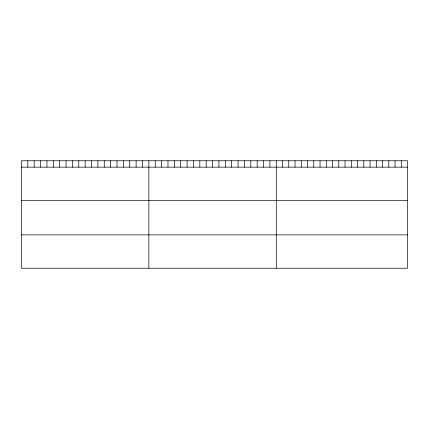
<?xml version="1.0" encoding="UTF-8"?>
<svg xmlns="http://www.w3.org/2000/svg" width="429" height="429" viewBox="0 0 429 429"><rect width="100%" height="100%" fill="white"/><g stroke="black" fill="none" stroke-linecap="round" stroke-linejoin="round"><path stroke-width="0.64" d="M407.55 167.149L407.55 268.238L21.45 268.238L21.45 160.762L407.55 160.762L407.55 167.149L21.45 167.149M21.45 200.509L407.55 200.509M21.45 234.877L407.55 234.877M401.297 160.762L401.297 167.149M395.05 160.762L395.05 167.149M388.797 160.762L388.797 167.149M382.545 160.762L382.545 167.149M376.292 160.762L376.292 167.149M370.045 160.762L370.045 167.149M363.792 160.762L363.792 167.149M357.539 160.762L357.539 167.149M351.292 160.762L351.292 167.149M345.039 160.762L345.039 167.149M338.787 160.762L338.787 167.149M332.534 160.762L332.534 167.149M326.287 160.762L326.287 167.149M320.034 160.762L320.034 167.149M313.781 160.762L313.781 167.149M307.534 160.762L307.534 167.149M301.281 160.762L301.281 167.149M295.029 160.762L295.029 167.149M288.776 160.762L288.776 167.149M282.529 160.762L282.529 167.149M276.276 160.762L276.276 268.238M269.905 160.762L269.905 167.149M263.535 160.762L263.535 167.149M257.164 160.762L257.164 167.149M250.793 160.762L250.793 167.149M244.423 160.762L244.423 167.149M238.052 160.762L238.052 167.149M231.681 160.762L231.681 167.149M225.311 160.762L225.311 167.149M218.94 160.762L218.94 167.149M212.569 160.762L212.569 167.149M206.199 160.762L206.199 167.149M199.828 160.762L199.828 167.149M193.458 160.762L193.458 167.149M187.087 160.762L187.087 167.149M180.716 160.762L180.716 167.149M174.346 160.762L174.346 167.149M167.975 160.762L167.975 167.149M161.604 160.762L161.604 167.149M155.234 160.762L155.234 167.149M148.863 160.762L148.863 268.238M142.492 160.762L142.492 167.149M136.122 160.762L136.122 167.149M129.751 160.762L129.751 167.149M123.38 160.762L123.38 167.149M117.01 160.762L117.01 167.149M110.639 160.762L110.639 167.149M104.268 160.762L104.268 167.149M97.898 160.762L97.898 167.149M91.527 160.762L91.527 167.149M85.157 160.762L85.157 167.149M78.786 160.762L78.786 167.149M72.415 160.762L72.415 167.149M66.045 160.762L66.045 167.149M59.674 160.762L59.674 167.149M53.303 160.762L53.303 167.149M46.933 160.762L46.933 167.149M40.562 160.762L40.562 167.149M34.191 160.762L34.191 167.149M27.821 160.762L27.821 167.149"/></g></svg>
